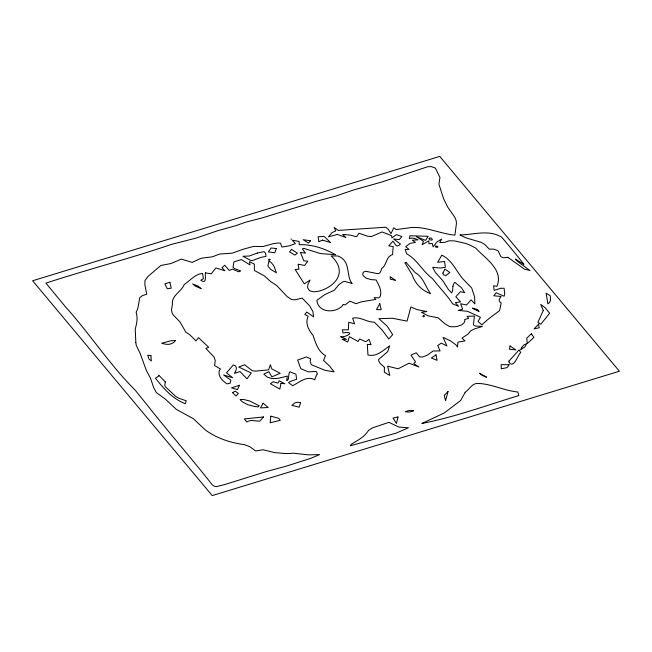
<?xml version="1.0" encoding="UTF-8"?>
<svg xmlns="http://www.w3.org/2000/svg" width="652" height="652" viewBox="0 0 652 652"><rect width="100%" height="100%" fill="white"/><g stroke="black" fill="none" stroke-linecap="round" stroke-linejoin="round"><path stroke-width="0.98" d="M472.887 308.282L477.639 309.594L478.927 311.306L472.643 308.217L478.927 311.306M290.947 239.048L291.566 239.219M270.018 259.537C268.616 262.202 267.801 257.727 270.018 259.537M135.82 342.39L136.195 345.185L140.172 353.539L146.415 370.548L150.498 378.176L153.619 387.508L156.39 392.634L165.388 399.13L176.399 409.448L193.269 418.641L205.266 429.88C216.643 438.323 230.466 442.765 244.386 444.656L249.618 446.62L255.714 450.964L262.992 449.766L274.549 452.602L285.266 453.515A56.577 37.343 12.6 0 0 293.579 453.197L308.306 454.86L319.619 454.591L310.76 458.34L285.706 466.319L266.741 471.429L225.266 484.403L216.529 486.628L213.946 486.107L212.438 485.039C191.044 457.769 168.224 431.738 146.773 404.525L135.241 390.206C109.495 364.533 89.723 333.661 65.322 306.652L45.901 283.123C87.637 269.488 130.074 258.477 171.631 244.329L196.195 238.07L217.727 230.702L235.885 225.657L245.755 222.161L262.886 217.703L317.1 201.06L335.919 196.048L353.457 190.001L382.048 181.941L427.508 166.782L431.111 166.562L434.86 167.874A4.075 2.689 12.6 0 1 435.748 168.762L439.953 177.417L438.91 184.182L443.662 198.917L447.712 207.067L455.031 217.621L456.204 220.808L456.441 223.522L454.909 235.136C440.296 233.758 426.636 226.684 411.616 227.499L396.196 229.61L393.832 227.752L390.964 233.62L388.209 229.194L385.756 227.206L338.315 230.4L334.101 227.442L335.772 230.881L332.112 232.577L328.453 236.839L337.41 234.418L345.927 237.532L342.618 234.394L350.409 235.127L356.595 236.766L358.967 233.253L367.565 236.203L371.558 236.513L382.048 231.941L391.632 235.674L391.925 237.898L396.392 234.598L401.934 236.554L399.374 239.537L393.653 239.048L400.409 244.011L398.902 245.47L397.011 246.008L395.96 245.315L392.969 241.175L388.804 245.861L393.197 246.586L392.577 254.557A12.404 8.191 12.6 0 0 390.564 255.543C385.797 258.494 386.465 265.56 381.664 268.502C381.053 270.588 380.36 274.256 377.41 273.62L366.204 271.362A3.178 2.103 12.6 0 0 365.136 271.419C363.042 271.615 361.852 274.419 363.441 275.91A3.529 2.331 12.6 0 0 364.248 276.57L364.859 277.141A7.465 4.931 12.6 0 0 366.611 278.282L371.216 279.627L376.098 279.952C378.494 284.582 381.819 289.814 380.515 295.283A20.367 13.439 12.6 0 1 379.896 296.953L378.69 297.866L374.077 297.671L375.715 299.431L361.648 301.778L355.943 303.693L349.863 301.126L345.226 304.883L343.033 304.5A12.046 7.946 12.6 0 1 341.738 306.497C334.109 313.368 318.078 312.61 316.88 300.303L324.484 294.794L334.346 290.173L338.926 284.614L342.439 282.096A11.817 7.8 12.6 0 1 344.623 281.395L352.178 283.441A14.833 9.788 12.6 0 1 350.972 281.957C346.88 274.622 349.537 263.995 342.096 258.347A11.491 7.588 12.6 0 0 339.464 256.717A4.034 2.665 12.6 0 0 337.557 255.967L331.151 255.959C347.035 270.327 337.703 285.617 319.341 291.094L313.979 291.851L310.279 290.988A3.969 2.624 12.6 0 1 309.333 290.336L308.192 288.763A7.791 5.143 12.6 0 1 307.605 287.41L307.85 284.541L310.091 280.058L304.321 283.84L295.16 269.545L298.934 269.227L298.086 264.215L304.623 265.445L307.834 261.183L303.824 260.816L300.45 252.365L305.462 253.188L302.455 249.048A1.19 0.782 12.6 0 1 302.699 248.665L303.669 248.347L320.523 253.587L335.519 254.704C324.517 248.493 312.023 244.247 299.26 244.696L299.064 241.419L292.316 240.229L295.372 243.644L289.301 245.845L281.933 247.051L280.474 243.139L277.915 243.017L273.229 243.693L263.106 246.513L253.383 246.44L242.976 249.284L232.242 253.155L219.61 254.052L212.381 256.815L201.329 258.208L192.177 262.389L181.346 259.113L170.946 263.547L160.889 265.445L148.069 276.391L144.964 280.596L144.915 285.022L146.733 294.248L142.397 295.666L139.748 297.622L137.971 307.931L136.602 311.387A7.4 4.882 12.6 0 0 136.154 312.251C137.906 318.844 136.904 322.544 135.241 329.187L135.82 342.39M205.396 272.895C204.932 276.424 207.157 284.622 200.726 280.23L203.391 278.722L202.601 273.481C195.681 273.644 189.74 280.849 184.182 284.614C181.566 291.191 173.489 294.435 172.381 301.721A17.897 11.809 12.6 0 0 172.478 304.036L171.452 310.205L172.364 313.563A11.369 7.498 12.6 0 0 173.905 315.609L179.928 321.86L185.934 332.292L189.691 334.598L195.918 340.89L198.477 337.638L208.738 347.32L205.845 348.364L212.788 355.723A7.596 5.012 12.6 0 1 214.076 357.019L215.25 360.564L214.614 365.536L220.506 369.008L219.773 369.961A12.331 8.134 12.6 0 0 218.999 372.007C218.542 377.206 223.139 381.167 226.961 383.889L230.14 383.189L230.824 380.124L223.628 374.965L232.674 377.793L226.513 372.862L233.302 364.973C237.972 365.576 236.57 370.89 234.288 373.392L240.026 371.558L246.953 378.828L251.354 373.042L238.771 367.011L244.59 364.778L252.34 370.776L255.494 371.11L268.6 369.855L270.344 364.729L271.819 368.902L280.213 373.319L271.876 376.864L268.901 371.713L263.848 374.142L267.32 377.158L271.183 378.347A13.13 8.663 12.6 0 0 273.058 378.584L278.265 378.331L287.32 376.123L286.75 380.54L287.491 380.108A5.925 3.912 12.6 0 0 288.265 379.358L289.08 373.27L289.863 371.779L295.943 374.224L296.644 379.277L290.164 381.477L288.543 382.594L292.618 385.731C299.17 382.455 307.059 375.259 314.72 379.79L316.522 375.071L317.516 374.028L316.155 371.461L308.266 371.852L300.776 368.657L297.622 360.067L306.334 356.97L310.556 358.722L310.205 361.844L311.143 364.215A4.197 2.771 12.6 0 0 312.121 365.014L324.9 370.295L334.093 371.852L329.627 366.106L323.531 360.393L325.535 355.617C318.16 351.672 315.552 342.797 313.025 335.299C308.608 330.262 304.826 322.862 308.2 316.22L304.777 314.451L306.839 312.015L313.579 316.856L312.895 311.485L309.7 305.894L302.145 298.094L295.6 299.684L292.634 299.724A4.491 2.958 12.6 0 1 291.362 299.382L287.01 296.489L276.798 285.568L270.833 281.729L264.166 275.763L254.37 270.474L254.345 264.133L249.545 261.591L249.985 264.899L241.387 259.586L233.946 261.843L232.976 267.255L234.907 268.795L240.727 270.947L238.632 271.794L232.471 269.121L229.211 270.441L224.785 265.25L221.982 267.67L224.94 270.751L215.845 267.972L211.289 273.832L205.396 272.895M384.403 367.304L384.346 372.251L389.766 375.43L387.655 366.139L398.054 368.812L409.073 363.188L418.902 367.003L413.767 363.596L415.552 361.876L410.964 355.144L416.261 352.781L419.595 356.88L420.956 356.978A8.769 5.786 12.6 0 0 423.352 356.774L427.182 355.218L433.164 350.972L440.076 350.947L437.72 345.544L441.322 343.123L446.979 346.033L443.042 337.345L450.671 340.972L455.911 344.851A13.219 8.729 12.6 0 1 457.459 347.076L457.989 342.113L465.015 340.89L461.975 338.086L468.136 334.011L469.464 332.333A10.913 7.205 12.6 0 1 470.573 331.02L473.808 329.146L482.317 326.473L475.21 326.041L473.474 324.867L474.371 316.081L466.946 316.35L468.747 318.355L464.689 319.513L464.786 320.588A9.291 6.129 12.6 0 1 464.248 322.495L461.934 324.712L457.655 326.302A18.411 12.152 12.6 0 1 453.319 326.799L450.393 326.685A9.845 6.496 12.6 0 1 448.706 326.098L444.599 323.547L438.046 317.76L428.177 315.902L421.485 312.332L426.783 311.55L417.125 309.659L410.899 306.994L407.052 321.134L392.422 318.241L378.885 318.673L387.215 326.187L392.683 334.631L388.771 338.991L382.162 330.018L374.338 322.161C366.791 322.349 360.409 316.399 352.642 318.16L354.566 323.808L348.738 322.235L348.315 329.855L342.373 329.782L343.001 332.927C356.97 330.923 345.56 337.744 340.637 336.701L346.579 339.293L342.064 339.268L347.736 341.982L349.423 336.66L357.981 341.452L359.668 338.991L365.829 341.721L368.999 339.358L371.045 344.68L367.288 344.362L367.964 354.99C376.489 357.109 382.765 350.629 389.114 346.212L389.586 345.886L387.81 351.518L378.682 359.431A7.376 4.866 12.6 0 0 378.722 360.915L380.149 363.466L384.403 367.304M448.038 391.534L445.528 400.711L444.297 395.34L448.038 391.534M429.122 238.648L429.921 239.92L431.746 240.075A1.394 0.921 12.6 0 0 432.325 239.561L431.559 238.167L429.725 238.004A1.369 0.905 12.6 0 0 429.146 238.518L429.122 238.648M442.912 273.09L443.181 274.296A2.339 1.548 12.6 0 0 443.8 274.916L445.838 275.674L449.839 272.438L444.892 269.137L442.912 273.09M452.944 286.155L452.659 290.417L451.665 292.944L448.486 289.594L442.561 280.376L435.438 272.52L433.058 268.151L432.789 267.328L440.418 268.053L445.357 267.304L444.599 261.493L437.622 262.259L441.763 255.282A12.82 8.46 12.6 0 1 444.02 256.342C453.327 261.998 457.06 273.009 464.411 280.507L471.657 287.923L474.574 296.815L474.901 303.946L471.094 299.847L466.539 304.997L460.638 303.75L462.618 309.154L458.307 310.425L467.386 311.281L480.459 317.247L478.046 321.444L481.918 324.883C487.272 319.496 493.556 315.136 499.611 310.637L501.176 302.935L499.782 301.794A4.238 2.795 12.6 0 1 499.236 300.865L499.245 299.252L501.078 296.464L493.817 295.788L496.196 292.748L504.077 296.228L504.721 294.117L504.11 288.233L500.646 288.306L494.143 290.425L493.588 285.755L496.938 286.391C503.825 269.602 485.227 258.518 475.862 248.233A10.375 6.846 12.6 0 0 474.045 247.263A33.961 22.412 12.6 0 0 465.935 243.506L455.251 241.044A28.419 18.753 12.6 0 0 448.959 240.832L444.941 242.332L439.798 242.577L441.624 239.007L436.905 241.982L433.115 246.863L432.186 243.424L428.992 243.734L428.796 240.865L422.105 244.704L423.507 241.322L416.367 236.619L425.536 240.392L428.16 236.301L409.969 235.755L409.374 238.608L410.564 238.29A6.887 4.548 12.6 0 1 414.542 238.412L418.128 239.863L412.317 240.189L415.471 242.438L410.141 243.31L405.683 246.66L409.065 249.406L405.194 249.463L406.636 253.742C417.394 259.789 422.724 271.574 432.659 278.771C439.073 287.369 446.889 294.769 452.569 303.783L458.543 306.301L455.332 302.626L460.565 301.876L455.854 296.782L460.41 291.623L464.623 292.675L461.42 287.671L454.917 282.414A8.957 5.917 12.6 0 0 453.996 283.327L452.944 286.155M270.816 416.18L270.14 422.773L280.287 420.312L278.697 418.282L270.816 416.18M543.295 310.491L537.9 322.292L540.826 324.24L549.652 313.221L545.113 307.768L540.728 304.411L543.295 310.491M508.894 361.192L509.008 362.145C513.711 369.488 517.867 354.631 520.703 352.577L519.098 349.839L508.894 361.192M510.043 345.984L509.497 349.285L515.919 349.928L510.043 345.984M165.323 381.933L164.76 385.226L165.241 386.628L174.54 395.308A8.541 5.64 12.6 0 0 175.738 396.449L178.762 398.193L186.252 400.833L185.266 403.727C172.731 398.91 163.497 388.502 155.478 378.168L158.566 376.18L158.803 375.242L165.323 381.933M280.996 383.327L279.83 389.089L270.384 383.743L273.115 381.762L277.98 383.123L279.154 380.776L284.826 383.735L280.996 383.327M550.484 300.14L549.497 302.585L547.851 303.873L546.14 293.172L550.345 295.869L550.484 300.14M398.005 416.954L396.44 423.49L393.042 418.062L398.005 416.954M232.479 392.585L235.991 396.033L238.371 393.466L235.282 391.224L232.479 392.585M300.645 402.569L299.195 407.19L291.868 405.389L295.063 402.797A7.506 4.955 12.6 0 1 298.184 402.3L300.645 402.569M269.031 261.224L267.923 265.731A4.694 3.097 12.6 0 0 268.746 267.222L270.8 269.48L276.432 272.78L273.889 265.967L271.501 262.854A9.617 6.349 12.6 0 0 269.602 261.525L269.031 261.224M424.305 316.065C422.569 318.551 422.48 314.011 424.305 316.065M276.35 248.551L274.777 252.756L268.339 251.892L271.126 247.98L276.35 248.551M239.488 385.283L237.475 389.603L231.476 387.858L239.488 385.283M435.838 246.057L435.642 247.059L437.647 247.393L437.851 246.383L435.838 246.057M521.714 347.492L520.581 349.847L524.901 346.888L526.726 343.588L524.126 344.769L521.714 347.492M465.218 392.3L460.662 400.475L444.289 412.96L421.86 423.49C454.721 417.101 486.726 405.299 518.796 395.577L517.794 391.982C504.436 390.744 492.146 384.134 478.772 383.449C472.537 382.512 469.562 389.236 465.218 392.3M263.082 403.18L260.474 407.907L268.216 407.5L263.082 403.18M379.79 303.702L376.489 309.57L381.249 309.741L379.79 303.702M258.999 405.764L258.371 406.864A25.355 16.732 12.6 0 1 254.818 406.506L247.809 404.705L242.96 402.17A14.099 9.307 12.6 0 1 240.172 399.603L240.89 399.513A11.377 7.506 12.6 0 1 243.701 399.497L249.797 400.988L258.999 405.764M509.025 364.77L507.174 367.614L501.306 368.779L501.078 364.639L509.025 364.77M291.509 249.333L289.61 251.9L294.867 255.087L297.418 253.269L291.509 249.333M310.515 240.775L308.469 243.049L303.221 239.691L310.515 240.775M263.522 416.954L259.618 421.208L251.615 420.483A13.056 8.615 12.6 0 0 247.866 421.404L246.749 421.934L244.361 418.934L263.522 416.954M368.453 430.499C364.338 437.256 357.606 440.247 351.379 444.208A9.65 6.373 12.6 0 0 350.474 445.732L396.025 433.172L408.429 427.769L398.942 427.117L388.91 422.333L372.064 428.014L368.453 430.499M538.633 324.109L534.061 328.861L539.171 327.785L538.633 324.109M531.413 333.767L526.751 338.095L527.281 343.514L533.906 337.426L531.413 333.767M175.437 340.597C171.941 345.283 166.667 344.892 161.688 343.213L170.987 340.743L175.437 340.597M436.009 354.851L431.371 357.997L437.068 360.352L436.009 354.851M413.604 410.744L409.717 412.072L405.316 411.762L408.926 410.507L413.604 410.744M322.414 240.075L318.812 241.778L318.135 236.733L324.085 236.407L330.613 242.585L322.414 240.075M257.344 253.025L249.292 256.032L242.96 256.252L250.531 260.319A5.746 3.79 12.6 0 0 252.389 260.555L260.987 257.377L266.04 256.383L265.568 253.147L264.011 251.672L257.344 253.025M405.976 262.324L404.843 262.691L412.08 274.606C415.137 283.62 421.526 290.466 430.597 293.644C425.21 286.652 423.547 277.165 415.202 272.658L405.976 262.324M169.903 282.259L164.866 283.873L167.262 288.771L171.183 288.176L169.903 282.259M439.774 156.407L32.6 280.767L212.226 495.593L619.4 371.232L439.774 156.407M507.859 257.312L503.483 257.784L501.69 257.124A3.57 2.355 12.6 0 1 500.826 256.521L498.25 251.11A3.659 2.412 12.6 0 0 497.435 250.474L493.637 249.121L489.236 249.105L484.795 244.533L481.559 242.454L465.667 237.752L459.913 234.916C473.344 234.85 487.231 229.659 500.019 236.244A10.921 7.213 12.6 0 1 501.763 237.263C509.212 246.114 516.808 255.087 523.898 264.337L515.316 259.08L518.413 262.088L529.978 270.523L524.42 269.113L507.859 257.312M150.954 355.731L147.711 355.242L148.958 358.918L151.297 361.053L150.954 355.731M395.275 280.205L390.328 279.178L390.206 276.644L395.275 280.205M201.036 288.591L195.347 286.114L192.633 283.913L198.501 286.342L201.036 288.591M486.473 377.133L482.138 375.413L479.562 373.221L486.473 377.133"/></g></svg>
